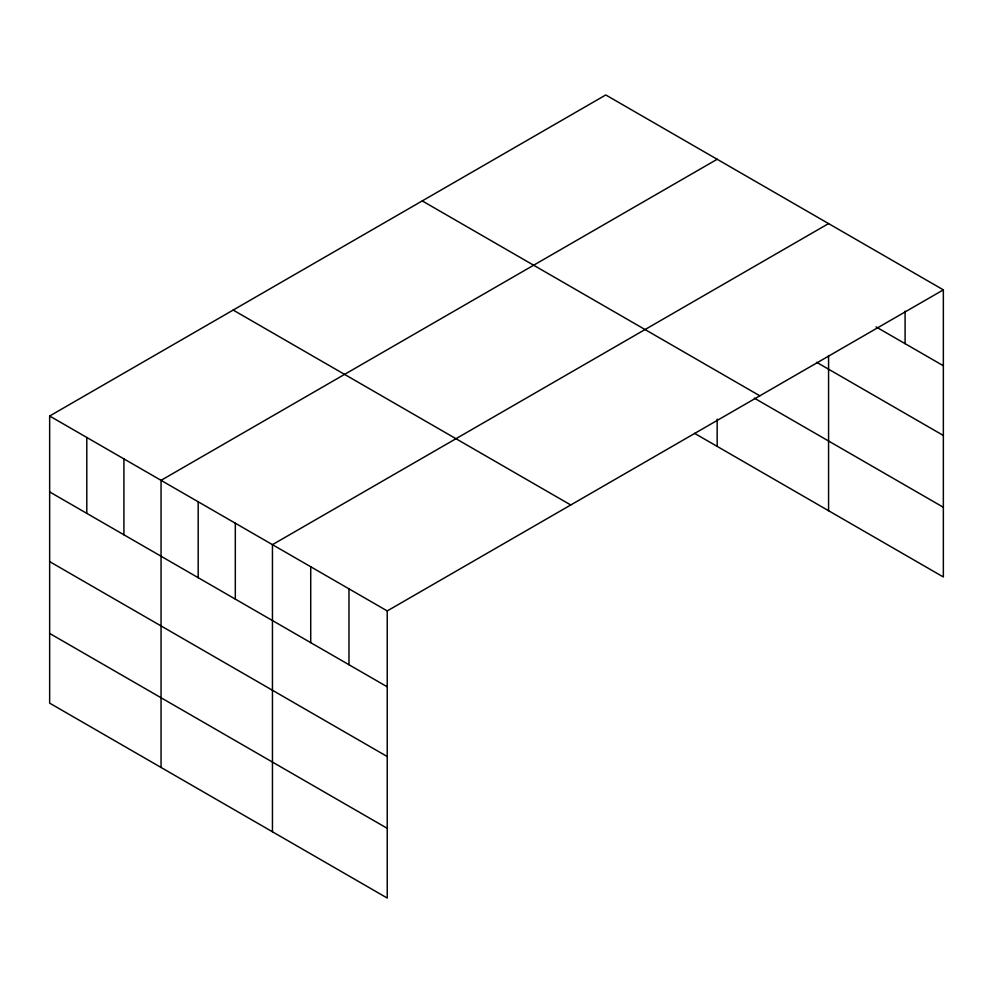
<?xml version="1.0" encoding="UTF-8"?>
<svg xmlns="http://www.w3.org/2000/svg" width="993" height="993" viewBox="0 0 993 993"><rect width="100%" height="100%" fill="white"/><g stroke="black" fill="none" stroke-linecap="round" stroke-linejoin="round"><path stroke-width="1.49" d="M49.65 416.017L387.233 610.931L387.233 898.044L49.65 703.143L49.65 416.017L605.767 94.956L943.35 289.857L943.35 576.983L694.616 433.37M717.169 159.265L161.052 480.339L161.052 767.465M828.572 223.586L272.454 544.66L272.454 831.786M387.233 610.931L943.35 289.857M876.062 326.908L943.35 365.747M816.631 362.296L943.35 435.455M422.248 200.909L759.831 395.81M754.308 398.131L943.35 507.274M233.169 310.064L570.752 504.978M49.65 491.92L387.233 686.821M49.65 561.616L387.233 756.529M49.65 633.435L387.233 828.336M905.095 311.132L905.095 343.665M828.572 355.544L828.572 510.712M717.169 419.12L717.169 446.391M348.977 588.837L348.977 664.727M310.722 566.742L310.722 642.645M235.316 523.224L235.316 599.114M198.19 501.775L198.19 577.678M123.914 458.903L123.914 534.793M86.788 437.466L86.788 513.356"/></g></svg>
